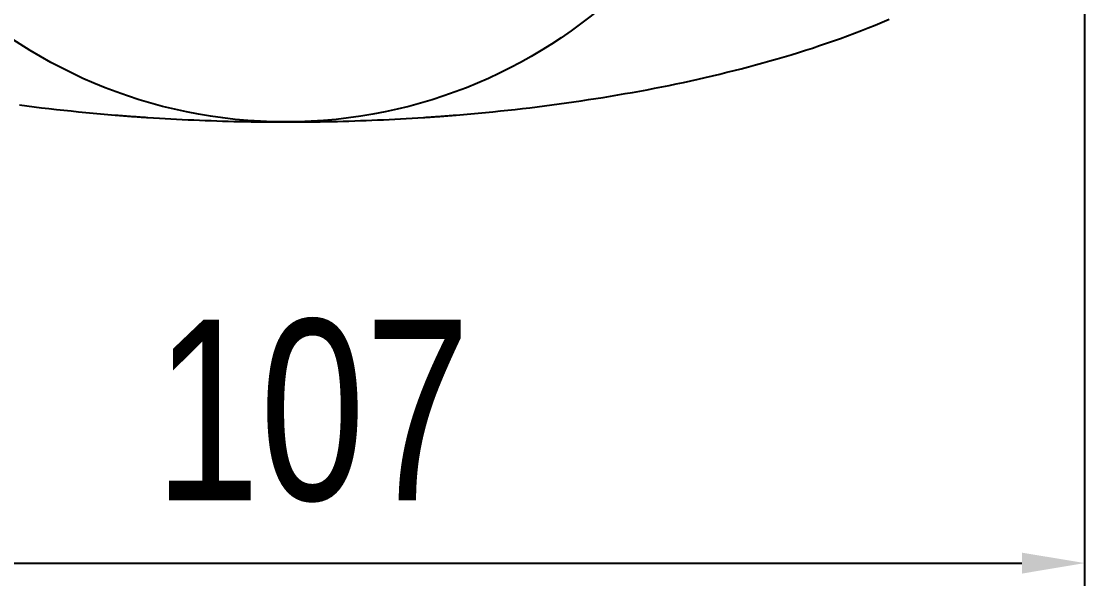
# Model space of a CAD drawing. Header units: millimetres. Extents: x 30232679 to 30326002, y -948068 to -920528.
# Drawn here: x 30294162 to 30295741, y -928847 to -928009 of the extents above; entities that cross this region are included whole.
import ezdxf

# ---------------------------------------------------------------- set-up
doc = ezdxf.new("R2010")
doc.units = ezdxf.units.MM
doc.header["$LTSCALE"] = 600
doc.header["$MEASUREMENT"] = 0
doc.layers.get('0').update_dxf_attribs({"linetype": 'CONTINUOUS'})
doc.layers.add('PARKING', color=7, linetype='CONTINUOUS')
doc.styles.add('돋움', font='Dotum.ttf')

msp = doc.modelspace()

# ---------------------------------------------------------------- linework, layer by layer
at = {"color": 1}
for p, q in [((30295740.7, -928846.6, 14196.4), (30295740.7, -927916.1, 14196.4)), ((30293460.8, -928813, 14196.4), (30295647.5, -928813, 14196.4))]:
    msp.add_line(p, q, dxfattribs=at)
msp.add_solid([(30295647.5, -928797.5, 14196.4), (30295647.5, -928828.6, 14196.4), (30295740.7, -928813, 14196.4)], dxfattribs=at)
at = {"layer": 'PARKING', "linetype": 'Continuous'}
for p, q in [((30295429.6, -928014.1, 14196.4), (30295439.8, -928009.8, 14196.4)), ((30295439.8, -928009.8, 14196.4), (30295450.1, -928005.5, 14196.4)), ((30295388.4, -928030.1, 14196.4), (30295398.7, -928026.2, 14196.4)), ((30295398.7, -928026.2, 14196.4), (30295409.1, -928022.3, 14196.4)), ((30295409.1, -928022.3, 14196.4), (30295419.3, -928018.2, 14196.4)), ((30295419.3, -928018.2, 14196.4), (30295429.6, -928014.1, 14196.4)), ((30295346.8, -928044.7, 14196.4), (30295357.2, -928041.2, 14196.4)), ((30295357.2, -928041.2, 14196.4), (30295367.7, -928037.6, 14196.4)), ((30295367.7, -928037.6, 14196.4), (30295378, -928033.9, 14196.4)), ((30295378, -928033.9, 14196.4), (30295388.4, -928030.1, 14196.4)), ((30295304.9, -928058.1, 14196.4), (30295315.4, -928054.9, 14196.4)), ((30295315.4, -928054.9, 14196.4), (30295325.9, -928051.6, 14196.4)), ((30295325.9, -928051.6, 14196.4), (30295336.4, -928048.2, 14196.4)), ((30295336.4, -928048.2, 14196.4), (30295346.8, -928044.7, 14196.4)), ((30295241.4, -928076.2, 14196.4), (30295252, -928073.3, 14196.4)), ((30295252, -928073.3, 14196.4), (30295262.6, -928070.4, 14196.4)), ((30295262.6, -928070.4, 14196.4), (30295273.2, -928067.4, 14196.4)), ((30295273.2, -928067.4, 14196.4), (30295283.8, -928064.4, 14196.4)), ((30295283.8, -928064.4, 14196.4), (30295294.3, -928061.3, 14196.4)), ((30295294.3, -928061.3, 14196.4), (30295304.9, -928058.1, 14196.4)), ((30295188, -928089.5, 14196.4), (30295198.7, -928086.9, 14196.4)), ((30295198.7, -928086.9, 14196.4), (30295209.4, -928084.3, 14196.4)), ((30295209.4, -928084.3, 14196.4), (30295220.1, -928081.7, 14196.4)), ((30295220.1, -928081.7, 14196.4), (30295230.7, -928078.9, 14196.4)), ((30295230.7, -928078.9, 14196.4), (30295241.4, -928076.2, 14196.4)), ((30295112.6, -928105.9, 14196.4), (30295123.4, -928103.7, 14196.4)), ((30295123.4, -928103.7, 14196.4), (30295134.2, -928101.5, 14196.4)), ((30295134.2, -928101.5, 14196.4), (30295145, -928099.2, 14196.4)), ((30295145, -928099.2, 14196.4), (30295155.7, -928096.9, 14196.4)), ((30295155.7, -928096.9, 14196.4), (30295166.5, -928094.5, 14196.4)), ((30295166.5, -928094.5, 14196.4), (30295177.2, -928092, 14196.4)), ((30295177.2, -928092, 14196.4), (30295188, -928089.5, 14196.4)), ((30295025.8, -928121.5, 14196.4), (30295036.7, -928119.7, 14196.4)), ((30295036.7, -928119.7, 14196.4), (30295047.5, -928117.9, 14196.4)), ((30295047.5, -928117.9, 14196.4), (30295058.4, -928116, 14196.4)), ((30295058.4, -928116, 14196.4), (30295069.3, -928114.1, 14196.4)), ((30295069.3, -928114.1, 14196.4), (30295080.1, -928112.1, 14196.4)), ((30295080.1, -928112.1, 14196.4), (30295090.9, -928110.1, 14196.4)), ((30295090.9, -928110.1, 14196.4), (30295101.8, -928108, 14196.4)), ((30295101.8, -928108, 14196.4), (30295112.6, -928105.9, 14196.4)), ((30294158.9, -928132.7, 14196.4), (30294169.9, -928134.1, 14196.4)), ((30294169.9, -928134.1, 14196.4), (30294180.8, -928135.5, 14196.4)), ((30294180.8, -928135.5, 14196.4), (30294191.7, -928136.8, 14196.4)), ((30294916.6, -928136.8, 14196.4), (30294927.6, -928135.5, 14196.4)), ((30294927.6, -928135.5, 14196.4), (30294938.5, -928134.1, 14196.4)), ((30294938.5, -928134.1, 14196.4), (30294949.4, -928132.7, 14196.4)), ((30294949.4, -928132.7, 14196.4), (30294960.3, -928131.2, 14196.4)), ((30294960.3, -928131.2, 14196.4), (30294971.3, -928129.7, 14196.4)), ((30294971.3, -928129.7, 14196.4), (30294982.2, -928128.2, 14196.4)), ((30294982.2, -928128.2, 14196.4), (30294993.1, -928126.6, 14196.4)), ((30294993.1, -928126.6, 14196.4), (30295004, -928124.9, 14196.4)), ((30295004, -928124.9, 14196.4), (30295014.9, -928123.3, 14196.4)), ((30295014.9, -928123.3, 14196.4), (30295025.8, -928121.5, 14196.4)), ((30294191.7, -928136.8, 14196.4), (30294202.7, -928138.1, 14196.4)), ((30294202.7, -928138.1, 14196.4), (30294213.6, -928139.4, 14196.4)), ((30294213.6, -928139.4, 14196.4), (30294224.5, -928140.6, 14196.4)), ((30294224.5, -928140.6, 14196.4), (30294235.5, -928141.7, 14196.4)), ((30294235.5, -928141.7, 14196.4), (30294246.4, -928142.8, 14196.4)), ((30294246.4, -928142.8, 14196.4), (30294257.4, -928143.9, 14196.4)), ((30294257.4, -928143.9, 14196.4), (30294268.3, -928144.9, 14196.4)), ((30294268.3, -928144.9, 14196.4), (30294279.2, -928145.9, 14196.4)), ((30294279.2, -928145.9, 14196.4), (30294290.2, -928146.9, 14196.4)), ((30294290.2, -928146.9, 14196.4), (30294301.1, -928147.8, 14196.4)), ((30294301.1, -928147.8, 14196.4), (30294303.1, -928148, 14196.4)), ((30294303.1, -928148, 14196.4), (30294305.1, -928148.1, 14196.4)), ((30294305.1, -928148.1, 14196.4), (30294307.2, -928148.3, 14196.4)), ((30294307.2, -928148.3, 14196.4), (30294309.2, -928148.4, 14196.4)), ((30294309.2, -928148.4, 14196.4), (30294311.2, -928148.6, 14196.4)), ((30294311.2, -928148.6, 14196.4), (30294313.2, -928148.8, 14196.4)), ((30294313.2, -928148.8, 14196.4), (30294315.2, -928148.9, 14196.4)), ((30294315.2, -928148.9, 14196.4), (30294317.3, -928149.1, 14196.4)), ((30294317.3, -928149.1, 14196.4), (30294319.3, -928149.2, 14196.4)), ((30294319.3, -928149.2, 14196.4), (30294321.3, -928149.4, 14196.4)), ((30294321.3, -928149.4, 14196.4), (30294323.3, -928149.5, 14196.4)), ((30294323.3, -928149.5, 14196.4), (30294325.3, -928149.7, 14196.4)), ((30294325.3, -928149.7, 14196.4), (30294327.4, -928149.8, 14196.4)), ((30294327.4, -928149.8, 14196.4), (30294329.4, -928150, 14196.4)), ((30294329.4, -928150, 14196.4), (30294331.4, -928150.1, 14196.4)), ((30294331.4, -928150.1, 14196.4), (30294333.4, -928150.3, 14196.4)), ((30294333.4, -928150.3, 14196.4), (30294335.4, -928150.4, 14196.4)), ((30294335.4, -928150.4, 14196.4), (30294337.5, -928150.5, 14196.4)), ((30294337.5, -928150.5, 14196.4), (30294339.5, -928150.7, 14196.4)), ((30294339.5, -928150.7, 14196.4), (30294341.5, -928150.8, 14196.4)), ((30294341.5, -928150.8, 14196.4), (30294343.5, -928151, 14196.4)), ((30294343.5, -928151, 14196.4), (30294345.5, -928151.1, 14196.4)), ((30294345.5, -928151.1, 14196.4), (30294347.5, -928151.2, 14196.4)), ((30294347.5, -928151.2, 14196.4), (30294349.6, -928151.4, 14196.4)), ((30294349.6, -928151.4, 14196.4), (30294358.1, -928151.9, 14196.4)), ((30294358.1, -928151.9, 14196.4), (30294366.6, -928152.4, 14196.4)), ((30294366.6, -928152.4, 14196.4), (30294375.1, -928152.9, 14196.4)), ((30294733.3, -928152.9, 14196.4), (30294741.8, -928152.4, 14196.4)), ((30294741.8, -928152.4, 14196.4), (30294750.3, -928151.9, 14196.4)), ((30294750.3, -928151.9, 14196.4), (30294758.8, -928151.4, 14196.4)), ((30294758.8, -928151.4, 14196.4), (30294760.8, -928151.2, 14196.4)), ((30294760.8, -928151.2, 14196.4), (30294762.8, -928151.1, 14196.4)), ((30294762.8, -928151.1, 14196.4), (30294764.8, -928151, 14196.4)), ((30294764.8, -928151, 14196.4), (30294766.9, -928150.8, 14196.4)), ((30294766.9, -928150.8, 14196.4), (30294768.9, -928150.7, 14196.4)), ((30294768.9, -928150.7, 14196.4), (30294770.9, -928150.5, 14196.4)), ((30294770.9, -928150.5, 14196.4), (30294772.9, -928150.4, 14196.4)), ((30294772.9, -928150.4, 14196.4), (30294774.9, -928150.3, 14196.4)), ((30294774.9, -928150.3, 14196.4), (30294777, -928150.1, 14196.4)), ((30294777, -928150.1, 14196.4), (30294779, -928150, 14196.4)), ((30294779, -928150, 14196.4), (30294781, -928149.8, 14196.4)), ((30294781, -928149.8, 14196.4), (30294783, -928149.7, 14196.4)), ((30294783, -928149.7, 14196.4), (30294785, -928149.5, 14196.4)), ((30294785, -928149.5, 14196.4), (30294787.1, -928149.4, 14196.4)), ((30294787.1, -928149.4, 14196.4), (30294789.1, -928149.2, 14196.4)), ((30294789.1, -928149.2, 14196.4), (30294791.1, -928149.1, 14196.4)), ((30294791.1, -928149.1, 14196.4), (30294793.1, -928148.9, 14196.4)), ((30294793.1, -928148.9, 14196.4), (30294795.1, -928148.8, 14196.4)), ((30294795.1, -928148.8, 14196.4), (30294797.2, -928148.6, 14196.4)), ((30294797.2, -928148.6, 14196.4), (30294799.2, -928148.4, 14196.4)), ((30294799.2, -928148.4, 14196.4), (30294801.2, -928148.3, 14196.4)), ((30294801.2, -928148.3, 14196.4), (30294803.2, -928148.1, 14196.4)), ((30294803.2, -928148.1, 14196.4), (30294805.3, -928148, 14196.4)), ((30294805.3, -928148, 14196.4), (30294807.3, -928147.8, 14196.4)), ((30294807.3, -928147.8, 14196.4), (30294818.2, -928146.9, 14196.4)), ((30294818.2, -928146.9, 14196.4), (30294829.1, -928145.9, 14196.4)), ((30294829.1, -928145.9, 14196.4), (30294840.1, -928144.9, 14196.4)), ((30294840.1, -928144.9, 14196.4), (30294851, -928143.9, 14196.4)), ((30294851, -928143.9, 14196.4), (30294861.9, -928142.8, 14196.4)), ((30294861.9, -928142.8, 14196.4), (30294872.9, -928141.7, 14196.4)), ((30294872.9, -928141.7, 14196.4), (30294883.8, -928140.5, 14196.4)), ((30294883.8, -928140.5, 14196.4), (30294894.8, -928139.3, 14196.4)), ((30294894.8, -928139.3, 14196.4), (30294905.7, -928138.1, 14196.4)), ((30294905.7, -928138.1, 14196.4), (30294916.6, -928136.8, 14196.4)), ((30294375.1, -928152.9, 14196.4), (30294383.6, -928153.4, 14196.4)), ((30294383.6, -928153.4, 14196.4), (30294392.1, -928153.8, 14196.4)), ((30294392.1, -928153.8, 14196.4), (30294400.6, -928154.3, 14196.4)), ((30294400.6, -928154.3, 14196.4), (30294409.2, -928154.7, 14196.4)), ((30294409.2, -928154.7, 14196.4), (30294417.7, -928155, 14196.4)), ((30294417.7, -928155, 14196.4), (30294426.2, -928155.4, 14196.4)), ((30294426.2, -928155.4, 14196.4), (30294434.7, -928155.7, 14196.4)), ((30294434.7, -928155.7, 14196.4), (30294443.3, -928156, 14196.4)), ((30294443.3, -928156, 14196.4), (30294451.8, -928156.3, 14196.4)), ((30294451.8, -928156.3, 14196.4), (30294460.3, -928156.6, 14196.4)), ((30294460.3, -928156.6, 14196.4), (30294468.8, -928156.8, 14196.4)), ((30294468.8, -928156.8, 14196.4), (30294477.4, -928157.1, 14196.4)), ((30294477.4, -928157.1, 14196.4), (30294485.9, -928157.3, 14196.4)), ((30294485.9, -928157.3, 14196.4), (30294494.4, -928157.4, 14196.4)), ((30294494.4, -928157.4, 14196.4), (30294503, -928157.6, 14196.4)), ((30294503, -928157.6, 14196.4), (30294511.5, -928157.7, 14196.4)), ((30294511.5, -928157.7, 14196.4), (30294520, -928157.8, 14196.4)), ((30294520, -928157.8, 14196.4), (30294528.6, -928157.9, 14196.4)), ((30294528.6, -928157.9, 14196.4), (30294537.1, -928157.9, 14196.4)), ((30294537.1, -928157.9, 14196.4), (30294545.6, -928158, 14196.4)), ((30294545.6, -928158, 14196.4), (30294554.2, -928158, 14196.4)), ((30294554.2, -928158, 14196.4), (30294562.7, -928158, 14196.4)), ((30294562.7, -928158, 14196.4), (30294571.2, -928157.9, 14196.4)), ((30294571.2, -928157.9, 14196.4), (30294579.8, -928157.9, 14196.4)), ((30294579.8, -928157.9, 14196.4), (30294588.3, -928157.8, 14196.4)), ((30294588.3, -928157.8, 14196.4), (30294596.9, -928157.7, 14196.4)), ((30294596.9, -928157.7, 14196.4), (30294605.4, -928157.6, 14196.4)), ((30294605.4, -928157.6, 14196.4), (30294613.9, -928157.4, 14196.4)), ((30294613.9, -928157.4, 14196.4), (30294622.5, -928157.3, 14196.4)), ((30294622.5, -928157.3, 14196.4), (30294631, -928157.1, 14196.4)), ((30294631, -928157.1, 14196.4), (30294639.5, -928156.8, 14196.4)), ((30294639.5, -928156.8, 14196.4), (30294648, -928156.6, 14196.4)), ((30294648, -928156.6, 14196.4), (30294656.6, -928156.3, 14196.4)), ((30294656.6, -928156.3, 14196.4), (30294665.1, -928156, 14196.4)), ((30294665.1, -928156, 14196.4), (30294673.6, -928155.7, 14196.4)), ((30294673.6, -928155.7, 14196.4), (30294682.2, -928155.4, 14196.4)), ((30294682.2, -928155.4, 14196.4), (30294690.7, -928155, 14196.4)), ((30294690.7, -928155, 14196.4), (30294699.2, -928154.7, 14196.4)), ((30294699.2, -928154.7, 14196.4), (30294707.7, -928154.3, 14196.4)), ((30294707.7, -928154.3, 14196.4), (30294716.2, -928153.8, 14196.4)), ((30294716.2, -928153.8, 14196.4), (30294724.8, -928153.4, 14196.4)), ((30294724.8, -928153.4, 14196.4), (30294733.3, -928152.9, 14196.4))]:
    msp.add_line(p, q, dxfattribs=at)
msp.add_circle((30294554.2, -927426.1, 14196.4), 731.8, dxfattribs=at)

# ---------------------------------------------------------------- texts
at = {"layer": 'PARKING', "style": '돋움', "width": 0.8}
msp.add_text('107', height=268.26, dxfattribs=at).set_placement((30294359.7, -928719.6, 14196.4))

doc.saveas('drawing.dxf')
